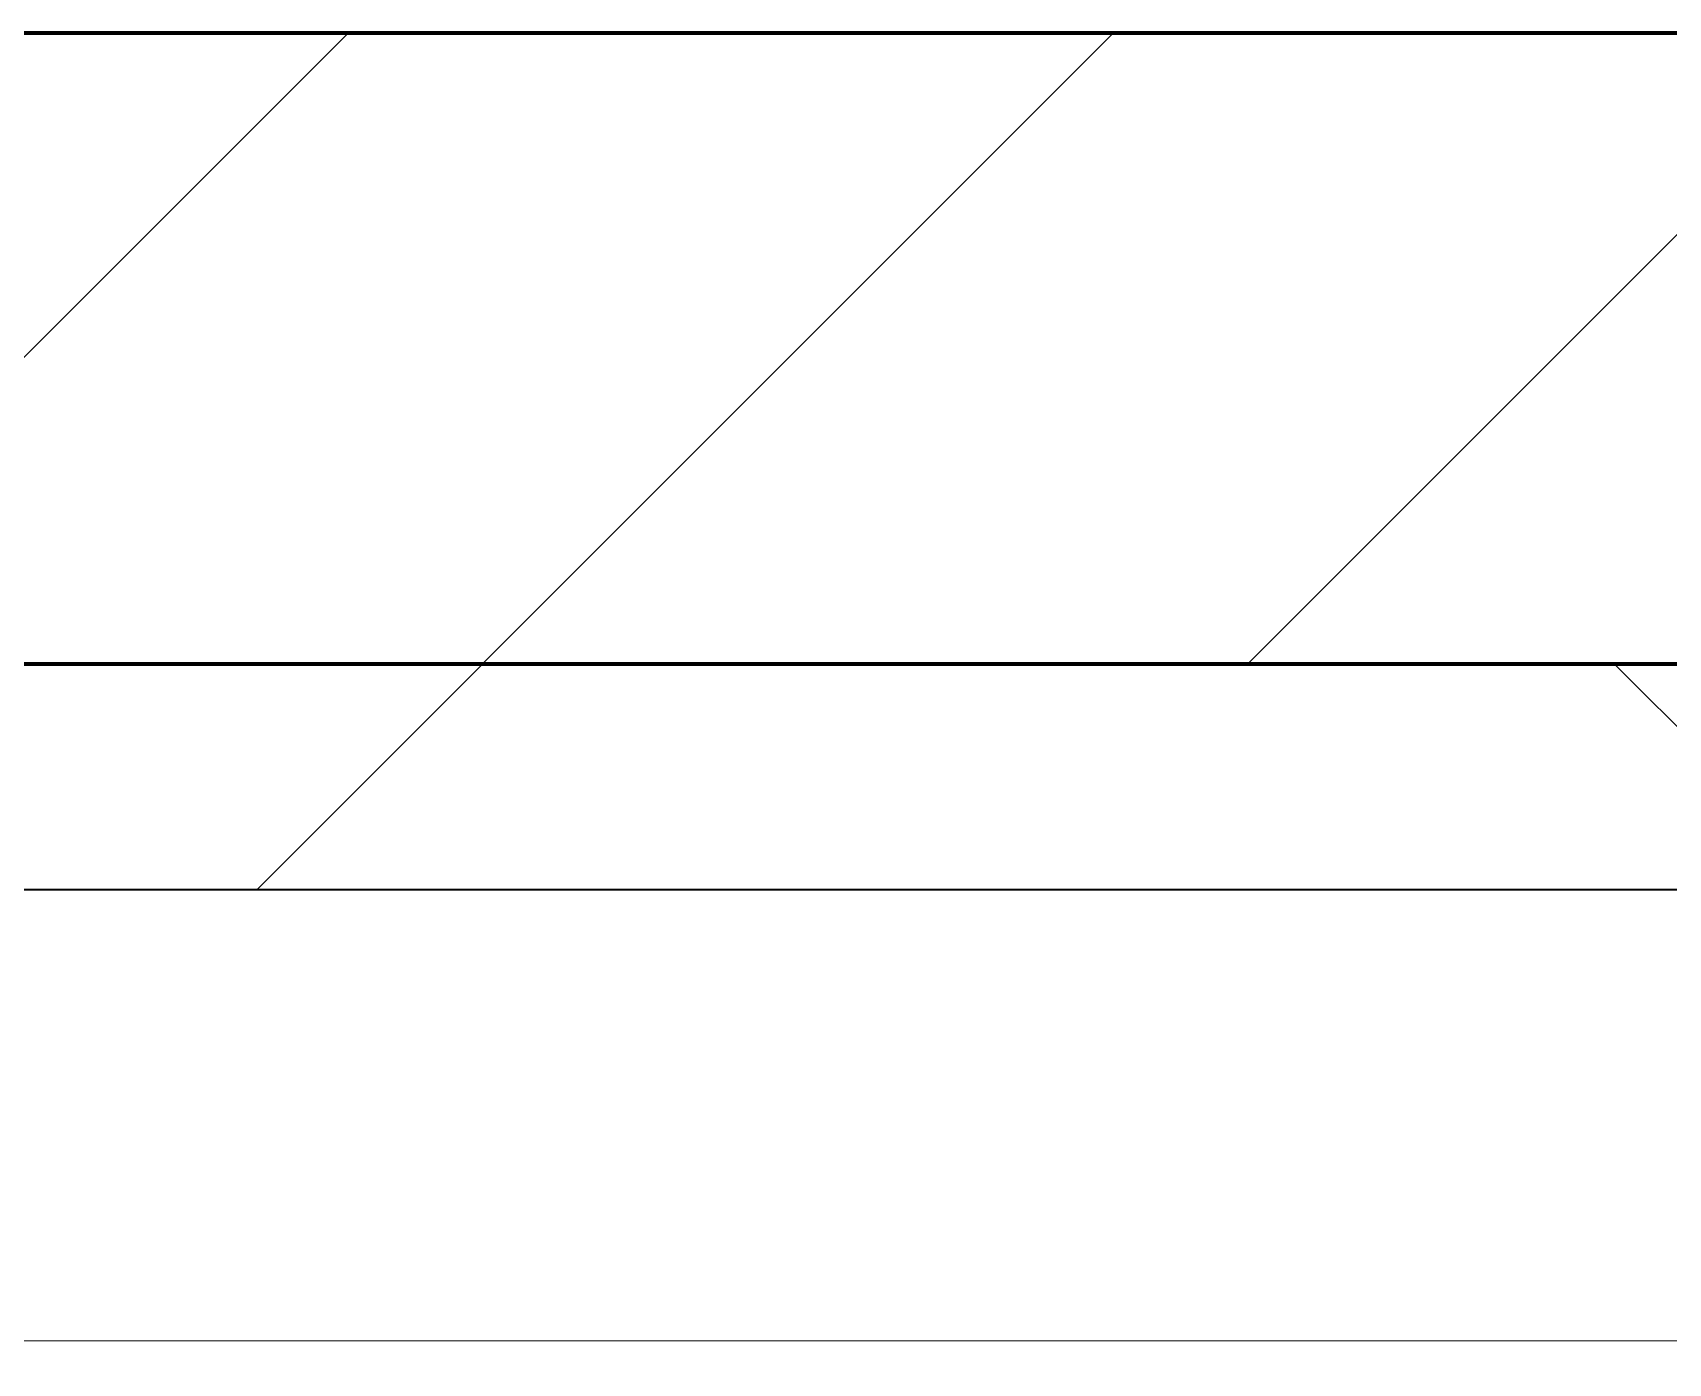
# Model space of a CAD drawing. Header units: millimetres. Extents: x -853432 to -773672, y -18171 to 22484.
# Drawn here: x -847056.2 to -846693.4, y 11599 to 11894 of the extents above; entities that cross this region are included whole.
import ezdxf
from ezdxf.xclip import XClip

# ---------------------------------------------------------------- set-up
doc = ezdxf.new("R2010")
doc.units = ezdxf.units.MM
doc.header["$XCLIPFRAME"] = 0
for name, color, linetype, lineweight in [('A-GLAZ-CURT', 2, 'Continuous', 9), ('A-WALL', 5, 'Continuous', 35), ('A-WALL-FNSH', 2, 'Continuous', 35), ('A-WALL-PATT', 1, 'Continuous', 35)]:
    doc.layers.add(name, color=color, linetype=linetype, lineweight=lineweight)
doc.layers.add('A11_ALU.SOLID SHEET', color=2, linetype='Continuous')

# ---------------------------------------------------------------- blocks, each defined once
blk = doc.blocks.new('System Panel - DPA-AR_Metal Ceiling Rectangular Panel-15987054-4251-01 ENLARGED CONCOURSE LEVEL - REFLECTED CEILING PLAN - SHEET 2')
at = {"layer": 'A-GLAZ-CURT'}
for p, q in [((-847507.46, 11604.02), (-845107.46, 11604.02)), ((-845107.46, 11604.02), (-847507.46, 11604.02))]:
    blk.add_line(p, q, dxfattribs=at)
blk = doc.blocks.new('PPLS-PP19_Custom Tile Pattern - Custom Tile Pattern-V72-4251-01 ENLARGED CONCOURSE LEVEL - REFLECTED CEILING PLAN - SHEET 2')
at = {"layer": 'A-GLAZ-CURT'}
for p, q in [((-300, 0), (300, 0)), ((300, 0), (-300, 0)), ((195.99, 0), (207.24, 0)), ((207.24, 0), (195.99, 0)), ((208.21, 0), (213.31, 0)), ((213.31, 0), (208.21, 0)), ((230.06, 0), (300, 0)), ((-300, -50), (300, -50)), ((300, -50), (-300, -50))]:
    blk.add_line(p, q, dxfattribs=at)
for points, knots in [([(-66.59, 0), (-65.14, 0), (-59.51, 0), (-54.4, 0), (-48.53, 0), (-30.79, 0), (-18.03, 0), (8.61, 0), (15.02, 0), (22.91, 0), (31, 0), (39.04, 0), (51.19, 0), (58.74, 0), (61.34, 0), (61.45, 0)], [-4110.085044, -4110.085044, -4110.085044, -4110.085044, -4008.285538, -3689.699207, -3546.54457, -3315.260113, -2864.387349, -2439.246196, -2084.094819, -1956.422387, -1818.904206, -1645.594513, -1443.202566, -1228.752106, -1120.932285, -1120.932285, -1120.932285, -1120.932285]), ([(31.18, 0), (25.97, 0), (11.99, 0), (-16.92, 0), (-47.42, 0), (-65.77, 0), (-66.37, 0), (-66.38, 0)], [-4496.803627, -4496.803627, -4496.803627, -4496.803627, -4222.080604, -3745.412743, -2981.410125, -2542.574734, -2498.224237, -2498.224237, -2498.224237, -2498.224237]), ([(30.82, 0), (29.27, 0), (20.14, 0), (3.54, 0), (-16.58, 0), (-34.76, 0), (-36.04, 0)], [-10462.034656, -10462.034656, -10462.034656, -10462.034656, -10363.088938, -9884.23066, -9424.652049, -9182.880979, -9182.880979, -9182.880979, -9182.880979]), ([(70.32, 0), (65.9, 0), (55.68, 0), (39.61, 0), (24.74, 0), (2.64, 0), (-17.84, 0), (-30.57, 0), (-31.82, 0), (-32, 0)], [-4640.40715, -4640.40715, -4640.40715, -4640.40715, -4326.416877, -4098.545751, -3766.694881, -3333.063701, -2994.501669, -2698.150104, -2614.070998, -2614.070998, -2614.070998, -2614.070998]), ([(-28.57, 0), (-26.93, 0), (-20.29, 0), (-11.45, 0), (2.08, 0), (13.15, 0), (21.24, 0), (24.62, 0), (24.72, 0), (24.72, 0)], [-5361.429781, -5361.429781, -5361.429781, -5361.429781, -5261.36855, -5050.479954, -4785.90057, -4596.498881, -4445.288762, -4384.376941, -4376.041937, -4376.041937, -4376.041937, -4376.041937]), ([(-15.19, 0), (-13.07, 0), (7.48, 0), (38.1, 0), (60.36, 0), (69.75, 0)], [-461.142613, -461.142613, -461.142613, -461.142613, -429.606584, -390.253598, -361.643964, -361.643964, -361.643964, -361.643964]), ([(-2.63, 0), (-2.47, 0), (-1.22, 0), (4.92, 0), (15.97, 0), (22.54, 0), (24.49, 0)], [-226.825321, -226.825321, -226.825321, -226.825321, -220.269177, -206.416616, -198.214427, -187.717507, -187.717507, -187.717507, -187.717507]), ([(1.35, 0), (2.57, 0), (17.7, 0), (43.36, 0), (70.92, 0), (82.12, 0), (83.66, 0)], [-5408.491052, -5408.491052, -5408.491052, -5408.491052, -5340.621928, -4573.028122, -4094.177415, -3869.465285, -3869.465285, -3869.465285, -3869.465285]), ([(70.32, 0), (70.28, 0), (65.08, 0), (53.52, 0), (37, 0), (24.07, 0), (13.93, 0), (6.01, 0), (1.36, 0)], [-2953.356674, -2953.356674, -2953.356674, -2953.356674, -2950.589685, -2634.532728, -2313.748533, -2106.613311, -1925.670641, -1685.957011, -1685.957011, -1685.957011, -1685.957011]), ([(1.54, 0), (2.04, 0), (12.09, 0), (22.06, 0), (37.44, 0), (45.92, 0), (57.76, 0), (64.47, 0), (72.74, 0), (75.22, 0), (76.03, 0), (76.21, 0)], [-1742.713998, -1742.713998, -1742.713998, -1742.713998, -1716.209403, -1206.526904, -1089.329421, -901.315459, -753.071572, -495.328968, -421.953223, -334.951786, -290.452333, -290.452333, -290.452333, -290.452333]), ([(103.09, 0), (101.08, 0), (86.31, 0), (63.34, 0), (35.84, 0), (13.15, 0), (5.53, 0), (1.8, 0)], [-375.435014, -375.435014, -375.435014, -375.435014, -369.147452, -330.153101, -307.516438, -285.83788, -250.29001, -250.29001, -250.29001, -250.29001]), ([(24.69, 0), (24.54, 0), (20.99, 0), (15.48, 0), (10.8, 0), (9.63, 0)], [-4368.572414, -4368.572414, -4368.572414, -4368.572414, -4306.476363, -4080.000647, -3772.857994, -3772.857994, -3772.857994, -3772.857994]), ([(18.16, 0), (19.15, 0), (24.25, 0), (25.66, 0), (26.12, 0)], [-5700.113719, -5700.113719, -5700.113719, -5700.113719, -5554.232259, -5302.431367, -5302.431367, -5302.431367, -5302.431367]), ([(69.84, 0), (67.49, 0), (61.19, 0), (51.85, 0), (43.81, 0), (29.53, 0), (20.67, 0), (18.85, 0), (18.16, 0)], [-6861.970004, -6861.970004, -6861.970004, -6861.970004, -6738.82075, -6548.303034, -6314.283804, -6135.05769, -5972.647715, -5832.674503, -5832.674503, -5832.674503, -5832.674503]), ([(27.44, 0), (27.9, 0), (29.54, 0), (38.07, 0), (53.39, 0), (71.67, 0), (84.83, 0), (86.01, 0), (92.51, 0), (94.33, 0)], [-5037.309798, -5037.309798, -5037.309798, -5037.309798, -4887.603822, -4705.298446, -4353.683244, -3960.84581, -3759.045785, -3336.541051, -2783.776468, -2783.776468, -2783.776468, -2783.776468]), ([(27.89, 0), (29.09, 0), (33.4, 0), (48.37, 0), (61.43, 0), (69.15, 0), (69.85, 0)], [-147.777612, -147.777612, -147.777612, -147.777612, -135.792042, -118.513713, -97.899267, -95.855748, -95.855748, -95.855748, -95.855748]), ([(53.18, 0), (53.06, 0), (52.22, 0), (44.99, 0), (36.46, 0), (30.82, 0)], [-622.740158, -622.740158, -622.740158, -622.740158, -566.066452, -360.610861, 0, 0, 0, 0]), ([(136.44, 0), (121.66, 0), (86.93, 0), (51.16, 0), (31.18, 0)], [-106.750556, -106.750556, -106.750556, -106.750556, -59.610984, 0, 0, 0, 0]), ([(70.09, 0), (69.74, 0), (64.8, 0), (57.82, 0), (46.51, 0), (41.18, 0), (36.02, 0), (35.54, 0), (35.54, 0)], [-358.877847, -358.877847, -358.877847, -358.877847, -357.622665, -341.267687, -334.000314, -326.15566, -319.318397, -317.489778, -317.489778, -317.489778, -317.489778]), ([(36.29, 0), (37.77, 0), (48.82, 0), (64.79, 0), (95.91, 0), (124.45, 0), (132.42, 0), (134.6, 0)], [-314.598523, -314.598523, -314.598523, -314.598523, -305.899624, -287.17622, -249.500363, -194.761443, -152.241002, -152.241002, -152.241002, -152.241002]), ([(61.47, 0), (61.47, 0), (61.21, 0), (54.61, 0), (53.71, 0), (53.56, 0)], [-1113.311073, -1113.311073, -1113.311073, -1113.311073, -1096.402191, -891.204116, -747.28819, -747.28819, -747.28819, -747.28819]), ([(70.29, 0), (81.13, 0), (101.2, 0), (116.36, 0), (128.63, 0), (128.95, 0)], [-95.42381, -95.42381, -95.42381, -95.42381, -63.759246, -39.050993, -35.895543, -35.895543, -35.895543, -35.895543]), ([(70.3, 0), (75.15, 0), (98.05, 0), (120.63, 0), (138.28, 0), (138.53, 0)], [-361.093851, -361.093851, -361.093851, -361.093851, -346.313304, -291.370682, -290.5735, -290.5735, -290.5735, -290.5735]), ([(139.11, 0), (129.86, 0), (109.04, 0), (82.29, 0), (70.3, 0)], [-454.816382, -454.816382, -454.816382, -454.816382, -401.860199, -359.120523, -359.120523, -359.120523, -359.120523]), ([(114.39, 0), (114.2, 0), (112.08, 0), (105.42, 0), (92.38, 0), (85.59, 0), (76.26, 0), (71.35, 0), (70.32, 0)], [-8148.58938, -8148.58938, -8148.58938, -8148.58938, -8105.191388, -7723.759874, -7531.75727, -7135.649961, -6924.452779, -6870.284585, -6870.284585, -6870.284585, -6870.284585]), ([(76.22, 0), (75.58, 0), (73.64, 0), (71.05, 0), (70.61, 0)], [-193.634889, -193.634889, -193.634889, -193.634889, -31.537676, 0, 0, 0, 0]), ([(94.4, 0), (94.4, 0), (94.64, 0), (99.11, 0), (108.97, 0), (120.79, 0), (139.94, 0), (163.31, 0), (185.23, 0), (193.62, 0), (194.69, 0), (194.79, 0)], [-2348.345796, -2348.345796, -2348.345796, -2348.345796, -2310.419338, -2233.599744, -2052.234781, -1843.028543, -1530.39897, -1095.004608, -529.74427, -295.064701, -265.121568, -265.121568, -265.121568, -265.121568]), ([(129.02, 0), (129.02, 0), (124.41, 0), (122.35, 0), (114.96, 0), (108.04, 0), (103.09, 0)], [-35.386604, -35.386604, -35.386604, -35.386604, -31.430235, -22.807238, -15.488593, 0, 0, 0, 0]), ([(138.19, 0), (136.47, 0), (132.66, 0), (126.24, 0), (118.6, 0), (114.23, 0), (111.98, 0), (105.66, 0), (105.23, 0), (105.23, 0)], [-9778.307256, -9778.307256, -9778.307256, -9778.307256, -9677.714971, -9567.007022, -9453.21225, -9220.200448, -9012.77275, -8966.157302, -8929.495943, -8929.495943, -8929.495943, -8929.495943]), ([(105.26, 0), (105.52, 0), (111.01, 0), (112.65, 0), (113.59, 0)], [-8920.561005, -8920.561005, -8920.561005, -8920.561005, -8814.835624, -8577.462505, -8577.462505, -8577.462505, -8577.462505]), ([(128.58, 0), (128.8, 0), (130.16, 0), (139.26, 0), (152.67, 0), (161.24, 0), (162.19, 0), (162.75, 0)], [-633.326174, -633.326174, -633.326174, -633.326174, -627.736123, -618.981161, -602.094757, -592.980799, -581.414464, -581.414464, -581.414464, -581.414464]), ([(137.1, 0), (136, 0), (133.64, 0), (129.87, 0), (129.11, 0)], [-670.405967, -670.405967, -670.405967, -670.405967, -651.020627, -640.742133, -640.742133, -640.742133, -640.742133]), ([(168.37, 0), (167.68, 0), (162.47, 0), (152.83, 0), (139.86, 0), (139.24, 0)], [-543.375029, -543.375029, -543.375029, -543.375029, -530.793311, -458.593899, -455.079157, -455.079157, -455.079157, -455.079157]), ([(157.9, 0), (156.77, 0), (151.67, 0), (144.95, 0), (140.08, 0), (139.28, 0)], [-10292.955006, -10292.955006, -10292.955006, -10292.955006, -10098.273015, -9847.788484, -9799.714041, -9799.714041, -9799.714041, -9799.714041]), ([(193.8, 0), (193.33, 0), (190.11, 0), (183.13, 0), (171, 0), (161.95, 0), (161.28, 0), (158.35, 0), (157.85, 0), (157.77, 0)], [-11665.349007, -11665.349007, -11665.349007, -11665.349007, -11565.880756, -11105.624034, -10839.086983, -10768.332124, -10666.779182, -10580.760289, -10550.278881, -10550.278881, -10550.278881, -10550.278881]), ([(300, 0), (286.53, 0), (254.22, 0), (207.11, 0), (177.41, 0), (159.34, 0), (158.33, 0), (158.3, 0)], [-285.253232, -285.253232, -285.253232, -285.253232, -244.693688, -187.987675, -143.776725, -129.632772, -123.352749, -123.352749, -123.352749, -123.352749]), ([(159.07, 0), (159.13, 0), (160.84, 0), (165.21, 0), (174.15, 0), (185.98, 0), (208.82, 0), (219.42, 0), (230.06, 0)], [-115.643202, -115.643202, -115.643202, -115.643202, -114.681583, -87.660824, -65.295536, -41.623857, -24.459831, 0, 0, 0, 0]), ([(162.75, 0), (165.4, 0), (170.91, 0), (172.61, 0), (172.61, 0)], [-111.264224, -111.264224, -111.264224, -111.264224, -56.742688, -19.085662, -19.085662, -19.085662, -19.085662]), ([(247.1, 0), (246.76, 0), (245.04, 0), (238.34, 0), (226.56, 0), (221.1, 0), (200.27, 0), (182.99, 0), (174.27, 0), (169.67, 0), (168.99, 0)], [-9649.085549, -9649.085549, -9649.085549, -9649.085549, -9581.591397, -9406.094246, -9221.510254, -9016.44624, -8717.832359, -8253.978395, -8152.463617, -8069.855175, -8069.855175, -8069.855175, -8069.855175]), ([(207.63, 0), (206.64, 0), (201.39, 0), (187.54, 0), (175.3, 0), (169.49, 0)], [-189.769456, -189.769456, -189.769456, -189.769456, -184.406837, -162.427601, -142.916156, -142.916156, -142.916156, -142.916156]), ([(171.51, 0), (176.48, 0), (193.23, 0), (201.45, 0), (206.02, 0), (208.18, 0)], [-7971.819559, -7971.819559, -7971.819559, -7971.819559, -7784.112253, -7606.717214, -7311.86944, -7311.86944, -7311.86944, -7311.86944]), ([(172.07, 0), (177.66, 0), (187.87, 0), (201.08, 0), (207.47, 0), (213.96, 0), (215.11, 0)], [-255.364076, -255.364076, -255.364076, -255.364076, -237.955587, -223.92608, -215.862851, -208.75215, -208.75215, -208.75215, -208.75215]), ([(208.19, 0), (208.35, 0), (210.27, 0), (213.9, 0), (241.96, 0), (266.73, 0), (281.71, 0), (291.71, 0), (296.52, 0), (297.86, 0), (298.09, 0)], [-7311.684787, -7311.684787, -7311.684787, -7311.684787, -7289.299508, -7042.621073, -6582.165592, -6068.460911, -5766.029927, -5566.724884, -5280.360606, -5199.253518, -5199.253518, -5199.253518, -5199.253518]), ([(215.22, 0), (214.62, 0), (211.89, 0), (209.6, 0), (208.19, 0)], [-203.825446, -203.825446, -203.825446, -203.825446, -198.527383, -190.785781, -190.785781, -190.785781, -190.785781]), ([(300, 0), (288.22, 0), (262, 0), (230.43, 0), (219.94, 0), (219.02, 0)], [-12528.858583, -12528.858583, -12528.858583, -12528.858583, -11905.454923, -11162.864862, -10856.732305, -10856.732305, -10856.732305, -10856.732305]), ([(219.9, 0), (220.86, 0), (227.84, 0), (242.06, 0), (246.54, 0), (246.96, 0)], [-10670.940496, -10670.940496, -10670.940496, -10670.940496, -10511.382485, -9925.173265, -9834.877357, -9834.877357, -9834.877357, -9834.877357]), ([(284.76, 0), (284.76, 0), (285.09, 0), (287.47, 0), (293.59, 0), (297.76, 0), (300, 0)], [-4110.630118, -4110.630118, -4110.630118, -4110.630118, -4053.389046, -3959.664717, -3862.421465, -3746.95702, -3746.95702, -3746.95702, -3746.95702]), ([(297.38, 0), (295.84, 0), (291.62, 0), (285.38, 0), (284.87, 0)], [-4803.172655, -4803.172655, -4803.172655, -4803.172655, -4358.271401, -4143.037883, -4143.037883, -4143.037883, -4143.037883])]:
    blk.add_open_spline(points, degree=3, knots=knots, dxfattribs=at)
for points in [[(24.49, 0), (25.23, 0), (25.72, 0), (26.04, 0)], [(76.63, 0), (75, 0), (73.04, 0), (70.96, 0)], [(80.35, 0), (79.57, 0), (78.27, 0), (76.63, 0)], [(84.06, 0), (83.48, 0), (82.41, 0), (81.72, 0)], [(168.74, 0), (168.74, 0), (169.81, 0), (171.51, 0)], [(195.11, 0), (194.91, 0), (194.44, 0), (193.8, 0)]]:
    blk.add_open_spline(points, degree=3, dxfattribs=at)
blk = doc.blocks.new('PPLS-PP19_Custom Tile Pattern - Custom Tile Pattern-V73-4251-01 ENLARGED CONCOURSE LEVEL - REFLECTED CEILING PLAN - SHEET 2')
at = {"layer": 'A-GLAZ-CURT'}
for p, q in [((-300, 0), (300, 0)), ((300, 0), (-300, 0)), ((-293.07, 0), (-275.75, 0)), ((-275.75, 0), (-293.07, 0)), ((-300, -50), (300, -50)), ((300, -50), (-300, -50))]:
    blk.add_line(p, q, dxfattribs=at)
at = {"layer": 'A-GLAZ-CURT', "flags": 128}
for points in [[(-300, 0), (-291.56, 0), (-283.3, 0), (-275.2, 0), (-267.26, 0), (-259.45, 0), (-251.77, 0), (-244.2, 0), (-236.74, 0), (-229.36, 0), (-222.06, 0)], [(-184.98, 0), (-190.44, 0), (-196.37, 0), (-202.58, 0), (-209.04, 0), (-215.73, 0), (-222.63, 0), (-229.72, 0), (-236.97, 0), (-244.39, 0), (-251.96, 0), (-259.67, 0), (-267.51, 0), (-275.48, 0), (-283.55, 0), (-291.73, 0), (-300, 0)]]:
    blk.add_lwpolyline(points, dxfattribs=at)
at = {"layer": 'A-GLAZ-CURT'}
for points, knots in [([(-300, 0), (-284.65, 0), (-236.57, 0), (-174.61, 0), (-129.95, 0), (-110.8, 0), (-99.5, 0), (-91.46, 0)], [-5323.127839, -5323.127839, -5323.127839, -5323.127839, -4502.809032, -2700.551212, -1002.059161, -460.363443, 0, 0, 0, 0]), ([(-253.93, 0), (-263.4, 0), (-278.37, 0), (-294.48, 0), (-300, 0)], [-14294.023198, -14294.023198, -14294.023198, -14294.023198, -13729.592194, -13439.944408, -13439.944408, -13439.944408, -13439.944408]), ([(-253.97, 0), (-258.25, 0), (-262.67, 0), (-264.9, 0), (-265.4, 0)], [-524.303722, -524.303722, -524.303722, -524.303722, -208.940337, 0, 0, 0, 0]), ([(-258.6, 0), (-257.91, 0), (-256.55, 0), (-254.91, 0), (-254.15, 0)], [-5722.54675, -5722.54675, -5722.54675, -5722.54675, -5657.471696, -5607.327688, -5607.327688, -5607.327688, -5607.327688]), ([(-253.94, 0), (-251.04, 0), (-240.24, 0), (-225.99, 0), (-213.1, 0), (-200.2, 0), (-191.67, 0), (-186.07, 0), (-185.9, 0)], [-5602.815905, -5602.815905, -5602.815905, -5602.815905, -5413.335975, -5017.494783, -4832.723979, -4666.091899, -4349.945572, -4339.918005, -4339.918005, -4339.918005, -4339.918005]), ([(-137.88, 0), (-140.56, 0), (-147.66, 0), (-147.69, 0), (-158.72, 0), (-174.02, 0), (-185.59, 0), (-209.77, 0), (-232.01, 0), (-248.94, 0), (-253.52, 0), (-253.69, 0)], [-3187.727384, -3187.727384, -3187.727384, -3187.727384, -2919.378265, -2477.344047, -2237.412286, -2029.680487, -1755.085331, -1400.429864, -858.079193, -543.655514, -531.287897, -531.287897, -531.287897, -531.287897]), ([(-116.31, 0), (-122.18, 0), (-150.34, 0), (-195.02, 0), (-239.31, 0), (-253.04, 0)], [-17701.573127, -17701.573127, -17701.573127, -17701.573127, -17136.203329, -15131.813646, -14311.641192, -14311.641192, -14311.641192, -14311.641192]), ([(-133.82, 0), (-135.51, 0), (-137.8, 0), (-149.31, 0), (-162.01, 0), (-177.91, 0), (-199.46, 0), (-216.65, 0), (-231.26, 0), (-233.46, 0), (-234, 0)], [-2731.647847, -2731.647847, -2731.647847, -2731.647847, -2418.507304, -2308.929706, -2113.765672, -1763.376603, -1422.553702, -978.033455, -846.069444, -682.911962, -682.911962, -682.911962, -682.911962]), ([(-233.49, 0), (-233.44, 0), (-232.38, 0), (-230.74, 0), (-225.3, 0), (-223.63, 0)], [-455.274641, -455.274641, -455.274641, -455.274641, -440.605512, -119.536984, 0, 0, 0, 0])]:
    blk.add_open_spline(points, degree=3, knots=knots, dxfattribs=at)
blk = doc.blocks.new('*U634')
at = {"layer": 'A-GLAZ-CURT', "rotation": 180}
for name, p in [('PPLS-PP19_Custom Tile Pattern - Custom Tile Pattern-V73-4251-01 ENLARGED CONCOURSE LEVEL - REFLECTED CEILING PLAN - SHEET 2', (-11400, 8125)), ('PPLS-PP19_Custom Tile Pattern - Custom Tile Pattern-V72-4251-01 ENLARGED CONCOURSE LEVEL - REFLECTED CEILING PLAN - SHEET 2', (-10800, 8125))]:
    blk.add_blockref(name, p, dxfattribs=at)
at = {"layer": 'A-GLAZ-CURT'}
blk.add_blockref('System Panel - DPA-AR_Metal Ceiling Rectangular Panel-15987054-4251-01 ENLARGED CONCOURSE LEVEL - REFLECTED CEILING PLAN - SHEET 2', (835882.37, -3579.02), dxfattribs=at)
blk = doc.blocks.new('*U1213')
blk.add_lwpolyline([(-83950, 6309), (-96205.17, 6309), (-96205.17, 8125), (-104695, 8125), (-104695, 7050), (-108275, 7050), (-108275, 3850), (-101417.5, 3850), (-101417.5, 550), (-83950, 550)], close=True)

msp = doc.modelspace()

# ---------------------------------------------------------------- hatches: boundary and pattern name
at = {"layer": 'A-WALL-PATT', "lineweight": 9}
h = msp.add_hatch(dxfattribs=at)
h.set_pattern_fill('FP_2', color=256, style=0, pattern_type=2)
h.set_pattern_definition([(45, (0, 0), (-84.852814, 84.852814), [])])
h.paths.add_polyline_path([(-840837.54, 11754.02), (-840837.54, 11894.02), (-849372.5, 11894.02), (-849372.5, 11754.02), (-844960.16, 11754.02)])

# ---------------------------------------------------------------- linework, layer by layer
at = {"layer": 'A-WALL', "color": 7, "lineweight": 70}
for p, q in [((-849372.5, 11894.02), (-840837.54, 11894.02)), ((-840837.54, 11754.02), (-849372.5, 11754.02))]:
    msp.add_line(p, q, dxfattribs=at)
at = {"layer": 'A-WALL-FNSH', "color": 250}
msp.add_line((-849372.5, 11754.02), (-840837.54, 11754.02), dxfattribs=at)

# ---------------------------------------------------------------- block references
at = {"layer": 'A11_ALU.SOLID SHEET'}
ref = msp.add_blockref('*U1213', (-744682.37, 3579.02), dxfattribs=at)
XClip(ref).set_block_clipping_path([(-104690.1238047112, -9620.0029952966), (-34092.6543255156, 14392.9971737705)])

# ---------------------------------------------------------------- next in the draw order: hatches: boundary and pattern name
at = {"layer": 'A-WALL-PATT', "lineweight": 9}
h = msp.add_hatch(dxfattribs=at)
h.set_pattern_fill('FP_4', color=256, style=0, pattern_type=2)
h.set_pattern_definition([(45, (0, 0), (-212.13203, 212.13203), []), (135, (0, 0), (-212.13203, -212.13203), [])])
h.paths.add_polyline_path([(-840837.54, 11704.02), (-840837.54, 11754.02), (-849372.5, 11753.7), (-849372.5, 11704.02), (-840887.54, 11704.02)])

# ---------------------------------------------------------------- next in the draw order: linework, layer by layer
at = {"layer": 'A-WALL-FNSH', "color": 250}
msp.add_line((-840887.54, 11704.02), (-849372.5, 11704.02), dxfattribs=at)

# ---------------------------------------------------------------- next in the draw order: block references
msp.add_blockref('*U634', (-835882.37, 3579.02))

doc.saveas('drawing.dxf')
